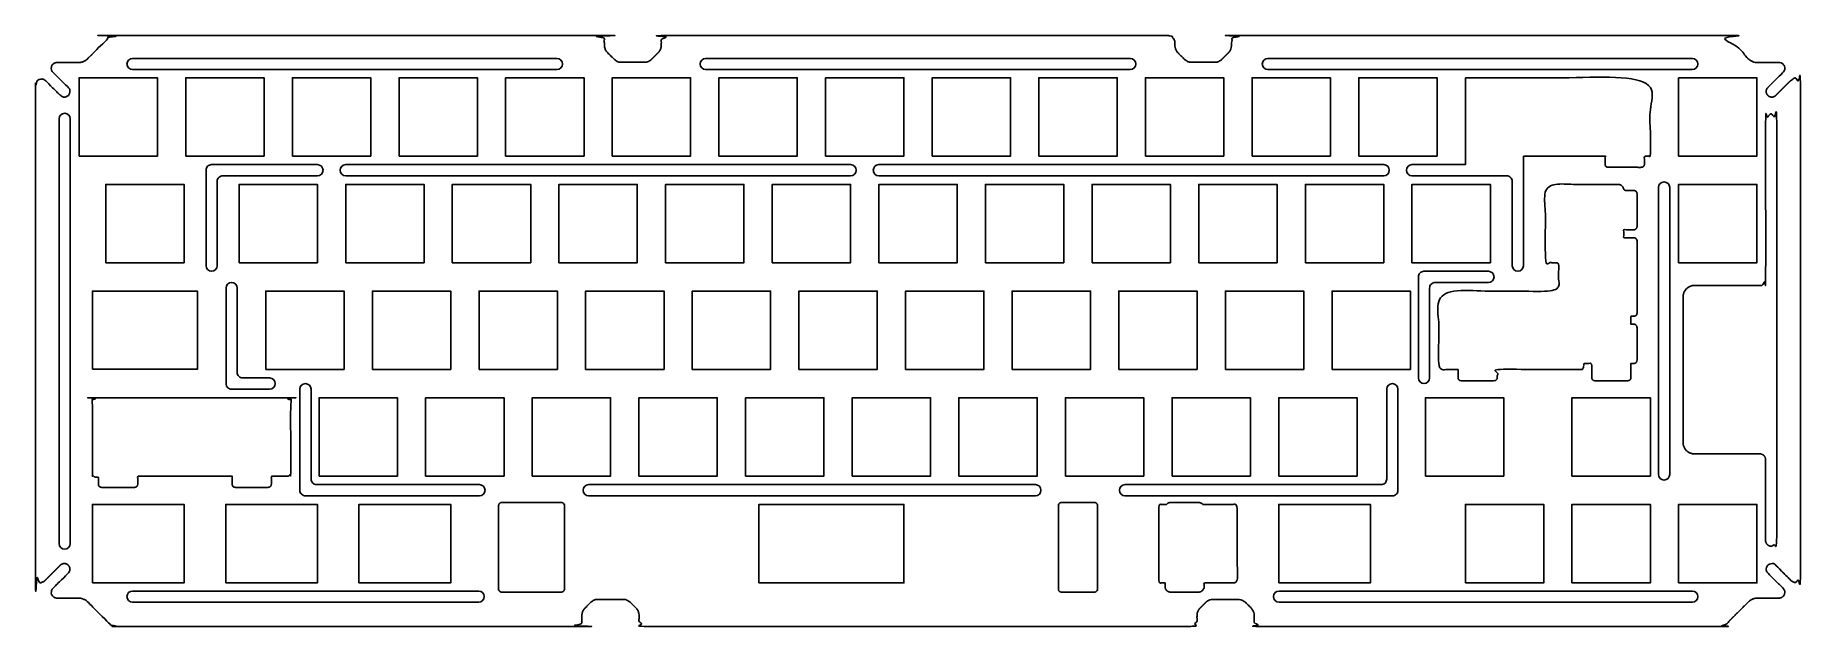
# Model space of a CAD drawing. Header units: millimetres. Extents: x 39 to 354, y -277 to -172.
import ezdxf

# ---------------------------------------------------------------- set-up
doc = ezdxf.new("R2010")
doc.units = ezdxf.units.MM
doc.header["$MEASUREMENT"] = 0
doc.layers.add('定位板', color=121, linetype='Continuous', true_color=0x7efae9)

msp = doc.modelspace()

# ---------------------------------------------------------------- linework, layer by layer
at = {"elevation": -243.22}
msp.add_lwpolyline([(294.09, -179.11), (294.08, -194.62), (284.55, -194.62, 1), (284.55, -196.62), (301.46, -196.62, -0.414214), (302.46, -197.62), (302.46, -212.67, 1), (304.46, -212.67), (304.46, -193.1)], format="xyb", dxfattribs=at)
for points in [[(72.1, -196.62), (89, -196.62, 1), (89, -194.62), (70.1, -194.62, 0.414214), (69.1, -195.62), (69.1, -212.67, 1), (71.1, -212.67), (71.1, -197.62, -0.414214)], [(94.05, -194.62, 1), (94.05, -196.62), (184.25, -196.62, 1), (184.25, -194.62)], [(189.3, -194.62, 1), (189.3, -196.62), (279.5, -196.62, 1), (279.5, -194.62)], [(328.59, -249.94, 1), (330.59, -249.94), (330.59, -198.71, 1), (328.59, -198.71)], [(285.69, -214.67), (285.69, -232.72, 1), (287.69, -232.72), (287.69, -216.67, -0.414214), (288.69, -215.67), (298.21, -215.67, 1), (298.21, -213.67), (286.69, -213.67, 0.414214)], [(73.67, -234.72), (73.85, -234.72), (80.45, -234.72, 1), (80.45, -232.72), (75.67, -232.72, -0.414214), (74.67, -231.72), (74.67, -216.67, 1), (72.67, -216.67), (72.67, -233.72, 0.414214)], [(85.87, -252.77, 0.414214), (86.87, -253.77), (117.95, -253.77, 1), (117.95, -251.77), (88.87, -251.77, -0.414214), (87.87, -250.77), (87.87, -234.72, 1), (85.87, -234.72)], [(282.04, -252.77), (282.04, -234.72, 1), (280.04, -234.72), (280.04, -250.77, -0.414214), (279.04, -251.77), (233.29, -251.77, 1), (233.29, -253.77), (281.04, -253.77, 0.414214)], [(217.27, -251.77), (137.47, -251.77, 1), (137.47, -253.77), (217.27, -253.77, 1)]]:
    msp.add_lwpolyline(points, format="xyb", close=True, dxfattribs=at)
at = {"layer": '定位板', "elevation": -243.22}
for points in [[(131.81, -177.66, 1), (131.81, -175.66), (55.98, -175.66, 1), (55.98, -177.66)], [(234.22, -177.66, 1), (234.22, -175.66), (158.39, -175.66, 1), (158.39, -177.66)], [(334.63, -177.66, 1), (334.63, -175.66), (258.8, -175.66, 1), (258.8, -177.66)], [(44.85, -186.45, 1), (42.85, -186.45), (42.85, -262.28, 1), (44.85, -262.28)]]:
    msp.add_lwpolyline(points, format="xyb", close=True, dxfattribs=at)
at = {"layer": '定位板'}
for points in [[(46.43, -193.11), (60.43, -193.11), (60.43, -179.11), (46.43, -179.11)], [(65.48, -193.11), (79.48, -193.11), (79.48, -179.11), (65.48, -179.11)], [(84.53, -193.11), (98.53, -193.11), (98.53, -179.11), (84.53, -179.11)], [(103.58, -193.11), (117.58, -193.11), (117.58, -179.11), (103.58, -179.11)], [(122.63, -193.11), (136.63, -193.11), (136.63, -179.11), (122.63, -179.11)], [(141.68, -193.11), (155.68, -193.11), (155.68, -179.11), (141.68, -179.11)], [(160.73, -193.11), (174.73, -193.11), (174.73, -179.11), (160.73, -179.11)], [(179.78, -193.11), (193.78, -193.11), (193.78, -179.11), (179.78, -179.11)], [(198.83, -193.11), (212.83, -193.11), (212.83, -179.11), (198.83, -179.11)], [(217.88, -193.11), (231.88, -193.11), (231.88, -179.11), (217.88, -179.11)], [(236.93, -193.11), (250.93, -193.11), (250.93, -179.11), (236.93, -179.11)], [(255.98, -193.11), (269.98, -193.11), (269.98, -179.11), (255.98, -179.11)], [(275.03, -193.11), (289.03, -193.11), (289.03, -179.11), (275.03, -179.11)], [(332.18, -179.11), (346.18, -179.11), (346.18, -193.11), (332.18, -193.11)], [(51.19, -212.15), (65.19, -212.15), (65.19, -198.15), (51.19, -198.15)], [(75, -212.15), (89, -212.15), (89, -198.15), (75, -198.15)], [(94.05, -212.15), (108.05, -212.15), (108.05, -198.15), (94.05, -198.15)], [(113.1, -212.15), (127.1, -212.15), (127.1, -198.15), (113.1, -198.15)], [(132.15, -212.15), (146.15, -212.15), (146.15, -198.15), (132.15, -198.15)], [(151.2, -212.15), (165.2, -212.15), (165.2, -198.15), (151.2, -198.15)], [(170.25, -212.15), (184.25, -212.15), (184.25, -198.15), (170.25, -198.15)], [(189.3, -212.15), (203.3, -212.15), (203.3, -198.15), (189.3, -198.15)], [(208.35, -212.15), (222.35, -212.15), (222.35, -198.15), (208.35, -198.15)], [(227.4, -212.15), (241.4, -212.15), (241.4, -198.15), (227.4, -198.15)], [(246.45, -212.15), (260.45, -212.15), (260.45, -198.15), (246.45, -198.15)], [(265.5, -212.15), (279.5, -212.15), (279.5, -198.15), (265.5, -198.15)], [(284.55, -212.15), (298.55, -212.15), (298.55, -198.15), (284.55, -198.15)], [(332.18, -212.16), (346.18, -212.16), (346.18, -198.16), (332.18, -198.16)], [(48.8, -231.17), (67.57, -231.17), (67.57, -217.22), (48.8, -217.22)], [(79.77, -231.2), (93.77, -231.2), (93.77, -217.2), (79.77, -217.2)], [(98.82, -231.2), (112.81, -231.2), (112.81, -217.2), (98.82, -217.2)], [(117.87, -231.2), (131.87, -231.2), (131.87, -217.2), (117.87, -217.2)], [(136.92, -231.2), (150.92, -231.2), (150.92, -217.2), (136.92, -217.2)], [(155.97, -231.2), (169.97, -231.2), (169.97, -217.2), (155.97, -217.2)], [(175.02, -231.2), (189.02, -231.2), (189.02, -217.2), (175.02, -217.2)], [(194.07, -231.2), (208.07, -231.2), (208.07, -217.2), (194.07, -217.2)], [(213.12, -231.2), (227.12, -231.2), (227.12, -217.2), (213.12, -217.2)], [(232.17, -231.2), (246.17, -231.2), (246.17, -217.2), (232.17, -217.2)], [(251.22, -231.2), (265.22, -231.2), (265.22, -217.2), (251.22, -217.2)], [(270.27, -231.2), (284.27, -231.2), (284.27, -217.2), (270.27, -217.2)], [(89.29, -250.25), (103.29, -250.25), (103.29, -236.25), (89.29, -236.25)], [(108.34, -250.25), (122.34, -250.25), (122.34, -236.25), (108.34, -236.25)], [(127.39, -250.25), (141.39, -250.25), (141.39, -236.25), (127.39, -236.25)], [(146.44, -250.25), (160.44, -250.25), (160.44, -236.25), (146.44, -236.25)], [(165.49, -250.25), (179.49, -250.25), (179.49, -236.25), (165.49, -236.25)], [(184.54, -250.25), (198.54, -250.25), (198.54, -236.25), (184.54, -236.25)], [(203.59, -250.25), (217.59, -250.25), (217.59, -236.25), (203.59, -236.25)], [(222.64, -250.25), (236.64, -250.25), (236.64, -236.25), (222.64, -236.25)], [(241.69, -250.25), (255.69, -250.25), (255.69, -236.25), (241.69, -236.25)], [(260.74, -250.25), (274.74, -250.25), (274.74, -236.25), (260.74, -236.25)], [(286.94, -250.25), (300.94, -250.25), (300.94, -236.25), (286.94, -236.25)], [(313.13, -250.25), (327.13, -250.25), (327.13, -236.25), (313.13, -236.25)], [(48.81, -269.31), (65.19, -269.31), (65.19, -255.31), (48.81, -255.31)], [(72.62, -269.31), (89, -269.31), (89, -255.31), (72.62, -255.31)], [(96.43, -269.31), (112.81, -269.31), (112.81, -255.31), (96.43, -255.31)], [(167.87, -269.31), (193.78, -269.31), (193.78, -255.31), (167.87, -255.31)], [(260.74, -269.31), (277.12, -269.31), (277.12, -255.31), (260.74, -255.31)], [(294.08, -269.31), (308.08, -269.31), (308.08, -255.31), (294.08, -255.31)], [(313.13, -269.31), (327.13, -269.31), (327.13, -255.31), (313.13, -255.31)], [(332.18, -269.31), (346.18, -269.31), (346.18, -255.31), (332.18, -255.31)]]:
    msp.add_lwpolyline(points, close=True, dxfattribs=at)
at = {"layer": '定位板', "elevation": -243.22}
for points in [[(117.81, -272.76, 1), (117.81, -270.76), (55.98, -270.76, 1), (55.98, -272.76), (117.81, -272.76)], [(260.8, -272.76), (334.63, -272.76, 1), (334.63, -270.76), (260.8, -270.76)]]:
    msp.add_lwpolyline(points, format="xyb", dxfattribs=at)
at = {"layer": '定位板'}
msp.add_arc((260.8, -271.76, -243.22), 1, 90, 270, dxfattribs=at)
for points, weights, degree, knots in [([(349.53, -182.27, -243.22), (349.27, -182.53, -243.22), (348.92, -182.63, -243.22), (348.57, -182.53, -243.22), (348.21, -182.44, -243.22), (347.95, -182.18, -243.22), (347.86, -181.83, -243.22), (347.76, -181.47, -243.22), (347.86, -181.12, -243.22), (348.12, -180.86, -243.22), (349.03, -179.94, -243.22), (349.95, -179.03, -243.22), (350.86, -178.12, -243.22), (351.16, -177.82, -243.22), (351.24, -177.41, -243.22), (351.08, -177.03, -243.22), (350.92, -176.64, -243.22), (350.57, -176.41, -243.22), (350.15, -176.41, -243.22), (348.87, -176.41, -243.22), (347.59, -176.41, -243.22), (346.31, -176.41, -243.22), (345.67, -176.41, -243.22), (345.09, -176.17, -243.22), (344.64, -175.72, -243.22), (343.46, -174.53, -243.22), (342.27, -173.34, -243.22), (341.08, -172.15, -243.22), (340.69, -171.76, -243.22), (340.18, -171.55, -243.22), (339.63, -171.55, -243.22), (310.95, -171.55, -243.22), (282.27, -171.55, -243.22), (253.6, -171.55, -243.22), (253.51, -171.55, -243.22), (253.33, -171.57, -243.22), (253.07, -171.66, -243.22), (252.83, -171.79, -243.22), (252.67, -171.94, -243.22), (252.55, -172.09, -243.22), (252.46, -172.24, -243.22), (252.35, -172.48, -243.22), (252.32, -172.7, -243.22), (252.32, -172.83, -243.22), (252.32, -173, -243.22), (252.32, -173.17, -243.22), (252.32, -173.34, -243.22), (252.32, -173.52, -243.22), (252.26, -173.87, -243.22), (252.07, -174.28, -243.22), (251.89, -174.51, -243.22), (251.8, -174.61, -243.22), (251.74, -174.67, -243.22), (251.57, -174.84, -243.22), (251.42, -174.99, -243.22), (251.3, -175.11, -243.22), (251.06, -175.34, -243.22), (250.82, -175.58, -243.22), (250.59, -175.82, -243.22), (250.24, -176.17, -243.22), (249.79, -176.35, -243.22), (249.3, -176.35, -243.22), (247.93, -176.35, -243.22), (246.56, -176.35, -243.22), (245.19, -176.35, -243.22), (244.71, -176.35, -243.22), (244.25, -176.17, -243.22), (243.91, -175.82, -243.22), (243.59, -175.51, -243.22), (243.28, -175.19, -243.22), (242.97, -174.88, -243.22), (242.91, -174.83, -243.22), (242.83, -174.75, -243.22), (242.73, -174.64, -243.22), (242.57, -174.48, -243.22), (242.38, -174.2, -243.22), (242.21, -173.78, -243.22), (242.18, -173.49, -243.22), (242.18, -173.34, -243.22), (242.18, -173.17, -243.22), (242.18, -173, -243.22), (242.18, -172.83, -243.22), (242.18, -172.74, -243.22), (242.16, -172.56, -243.22), (242.07, -172.3, -243.22), (241.94, -172.07, -243.22), (241.78, -171.9, -243.22), (241.64, -171.79, -243.22), (241.49, -171.69, -243.22), (241.25, -171.59, -243.22), (241.03, -171.55, -243.22), (240.9, -171.55, -243.22), (211.17, -171.55, -243.22), (181.44, -171.55, -243.22), (151.71, -171.55, -243.22), (151.62, -171.55, -243.22), (151.44, -171.57, -243.22), (151.18, -171.66, -243.22), (150.95, -171.79, -243.22), (150.78, -171.94, -243.22), (150.67, -172.09, -243.22), (150.57, -172.24, -243.22), (150.46, -172.48, -243.22), (150.43, -172.7, -243.22), (150.43, -172.83, -243.22), (150.43, -173, -243.22), (150.43, -173.17, -243.22), (150.43, -173.34, -243.22), (150.43, -173.58, -243.22), (150.38, -173.81, -243.22), (150.29, -174.03, -243.22), (150.2, -174.25, -243.22), (150.07, -174.45, -243.22), (149.9, -174.62, -243.22), (149.5, -175.02, -243.22), (149.1, -175.42, -243.22), (148.7, -175.82, -243.22), (148.35, -176.17, -243.22), (147.9, -176.35, -243.22), (147.41, -176.35, -243.22), (146.04, -176.35, -243.22), (144.68, -176.35, -243.22), (143.31, -176.35, -243.22), (142.82, -176.35, -243.22), (142.37, -176.17, -243.22), (142.02, -175.82, -243.22), (141.62, -175.42, -243.22), (141.22, -175.02, -243.22), (140.82, -174.62, -243.22), (140.65, -174.45, -243.22), (140.52, -174.25, -243.22), (140.43, -174.03, -243.22), (140.34, -173.81, -243.22), (140.29, -173.58, -243.22), (140.29, -173.34, -243.22), (140.29, -173.17, -243.22), (140.29, -173, -243.22), (140.29, -172.83, -243.22), (140.29, -172.74, -243.22), (140.27, -172.56, -243.22), (140.19, -172.3, -243.22), (140.05, -172.07, -243.22), (139.9, -171.9, -243.22), (139.76, -171.79, -243.22), (139.6, -171.69, -243.22), (139.36, -171.59, -243.22), (139.14, -171.55, -243.22), (139.01, -171.55, -243.22), (110.33, -171.55, -243.22), (81.65, -171.55, -243.22), (52.97, -171.55, -243.22), (52.87, -171.55, -243.22), (52.69, -171.57, -243.22), (52.44, -171.62, -243.22), (52.21, -171.69, -243.22), (51.98, -171.8, -243.22), (51.74, -171.95, -243.22), (51.59, -172.07, -243.22), (51.5, -172.16, -243.22), (50.7, -172.96, -243.22), (49.9, -173.76, -243.22), (49.1, -174.56, -243.22), (48.91, -174.75, -243.22), (48.62, -175.05, -243.22), (48.23, -175.43, -243.22), (48.01, -175.65, -243.22), (47.86, -175.81, -243.22), (47.77, -175.88, -243.22), (47.67, -175.95, -243.22), (47.56, -176.04, -243.22), (47.41, -176.12, -243.22), (47.18, -176.24, -243.22), (46.9, -176.33, -243.22), (46.58, -176.39, -243.22), (46.4, -176.4, -243.22), (46.3, -176.4, -243.22), (45.02, -176.4, -243.22), (43.73, -176.4, -243.22), (42.45, -176.4, -243.22), (42.03, -176.4, -243.22), (41.68, -176.63, -243.22), (41.52, -177.02, -243.22), (41.36, -177.41, -243.22), (41.44, -177.81, -243.22), (41.74, -178.11, -243.22), (42.66, -179.03, -243.22), (43.57, -179.94, -243.22), (44.49, -180.86, -243.22), (44.75, -181.12, -243.22), (44.84, -181.47, -243.22), (44.75, -181.83, -243.22), (44.65, -182.18, -243.22), (44.39, -182.44, -243.22), (44.04, -182.53, -243.22), (43.69, -182.63, -243.22), (43.33, -182.53, -243.22), (43.07, -182.27, -243.22), (42.2, -181.39, -243.22), (41.32, -180.52, -243.22), (40.44, -179.64, -243.22), (40.22, -179.42, -243.22), (39.92, -179.31, -243.22), (39.61, -179.35, -243.22), (39.3, -179.39, -243.22), (39.04, -179.56, -243.22), (38.88, -179.83, -243.22), (38.71, -180.1, -243.22), (38.62, -180.41, -243.22), (38.62, -180.73, -243.22), (38.62, -209.88, -243.22), (38.62, -239.04, -243.22), (38.62, -268.19, -243.22), (38.62, -268.61, -243.22), (38.85, -268.95, -243.22), (39.24, -269.11, -243.22), (39.63, -269.27, -243.22), (40.04, -269.19, -243.22), (40.33, -268.9, -243.22), (41.24, -267.98, -243.22), (42.16, -267.07, -243.22), (43.07, -266.15, -243.22), (43.33, -265.89, -243.22), (43.69, -265.8, -243.22), (44.04, -265.89, -243.22), (44.39, -265.99, -243.22), (44.65, -266.25, -243.22), (44.75, -266.6, -243.22), (44.84, -266.95, -243.22), (44.75, -267.31, -243.22), (44.49, -267.57, -243.22), (43.57, -268.48, -243.22), (42.66, -269.39, -243.22), (41.74, -270.31, -243.22), (41.45, -270.6, -243.22), (41.37, -271.01, -243.22), (41.53, -271.4, -243.22), (41.69, -271.78, -243.22), (42.03, -272.02, -243.22), (42.45, -272.02, -243.22), (43.73, -272.02, -243.22), (45.02, -272.02, -243.22), (46.3, -272.02, -243.22), (46.93, -272.02, -243.22), (47.52, -272.26, -243.22), (47.96, -272.71, -243.22), (49.23, -273.98, -243.22), (50.5, -275.25, -243.22), (51.77, -276.52, -243.22), (52.16, -276.91, -243.22), (52.67, -277.12, -243.22), (53.22, -277.12, -243.22), (80.49, -277.12, -243.22), (107.75, -277.12, -243.22), (135.01, -277.12, -243.22), (135.74, -277.12, -243.22), (136.26, -276.6, -243.22), (136.26, -275.87, -243.22), (136.26, -275.62, -243.22), (136.26, -275.37, -243.22), (136.26, -275.11, -243.22), (136.26, -274.62, -243.22), (136.45, -274.16, -243.22), (136.8, -273.81, -243.22), (137.13, -273.47, -243.22), (137.47, -273.14, -243.22), (137.8, -272.81, -243.22), (138.15, -272.46, -243.22), (138.61, -272.27, -243.22), (139.11, -272.27, -243.22), (140.61, -272.27, -243.22), (142.11, -272.27, -243.22), (143.61, -272.27, -243.22), (144.11, -272.27, -243.22), (144.57, -272.46, -243.22), (144.92, -272.81, -243.22), (145.25, -273.14, -243.22), (145.59, -273.47, -243.22), (145.92, -273.81, -243.22), (146.27, -274.16, -243.22), (146.46, -274.62, -243.22), (146.46, -275.11, -243.22), (146.46, -275.37, -243.22), (146.46, -275.62, -243.22), (146.46, -275.87, -243.22), (146.46, -276.6, -243.22), (146.98, -277.12, -243.22), (147.71, -277.12, -243.22), (180.11, -277.12, -243.22), (212.5, -277.12, -243.22), (244.9, -277.12, -243.22), (245.63, -277.12, -243.22), (246.15, -276.6, -243.22), (246.15, -275.87, -243.22), (246.15, -275.62, -243.22), (246.15, -275.37, -243.22), (246.15, -275.11, -243.22), (246.15, -274.62, -243.22), (246.34, -274.16, -243.22), (246.69, -273.81, -243.22), (247.02, -273.47, -243.22), (247.35, -273.14, -243.22), (247.68, -272.81, -243.22), (248.04, -272.46, -243.22), (248.49, -272.27, -243.22), (248.99, -272.27, -243.22), (250.5, -272.27, -243.22), (252, -272.27, -243.22), (253.5, -272.27, -243.22), (254, -272.27, -243.22), (254.46, -272.46, -243.22), (254.81, -272.81, -243.22), (255.14, -273.14, -243.22), (255.47, -273.47, -243.22), (255.8, -273.81, -243.22), (256.16, -274.16, -243.22), (256.35, -274.62, -243.22), (256.35, -275.11, -243.22), (256.35, -275.37, -243.22), (256.35, -275.62, -243.22), (256.35, -275.87, -243.22), (256.35, -276.6, -243.22), (256.86, -277.12, -243.22), (257.6, -277.12, -243.22), (284.86, -277.12, -243.22), (312.12, -277.12, -243.22), (339.38, -277.12, -243.22), (339.93, -277.12, -243.22), (340.44, -276.91, -243.22), (340.83, -276.52, -243.22), (342.1, -275.25, -243.22), (343.37, -273.98, -243.22), (344.65, -272.71, -243.22), (345.09, -272.26, -243.22), (345.68, -272.02, -243.22), (346.31, -272.02, -243.22), (347.59, -272.02, -243.22), (348.87, -272.02, -243.22), (350.15, -272.02, -243.22), (350.57, -272.02, -243.22), (350.92, -271.78, -243.22), (351.08, -271.4, -243.22), (351.24, -271.01, -243.22), (351.16, -270.6, -243.22), (350.86, -270.31, -243.22), (349.95, -269.39, -243.22), (349.03, -268.48, -243.22), (348.12, -267.57, -243.22), (347.86, -267.31, -243.22), (347.76, -266.95, -243.22), (347.86, -266.6, -243.22), (347.95, -266.25, -243.22), (348.21, -265.99, -243.22), (348.57, -265.89, -243.22), (348.92, -265.8, -243.22), (349.27, -265.89, -243.22), (349.53, -266.15, -243.22), (350.45, -267.07, -243.22), (351.36, -267.98, -243.22), (352.28, -268.9, -243.22), (352.57, -269.19, -243.22), (352.98, -269.27, -243.22), (353.37, -269.11, -243.22), (353.75, -268.95, -243.22), (353.98, -268.61, -243.22), (353.98, -268.19, -243.22), (353.98, -238.87, -243.22), (353.98, -209.55, -243.22), (353.98, -180.24, -243.22), (353.98, -179.82, -243.22), (353.75, -179.47, -243.22), (353.37, -179.31, -243.22), (352.98, -179.15, -243.22), (352.57, -179.23, -243.22), (352.28, -179.53, -243.22), (351.36, -180.44, -243.22), (350.45, -181.36, -243.22), (349.53, -182.27, -243.22)], [1, 0.910683602523, 0.910683602523, 1, 0.910683602523, 0.910683602523, 1, 0.910683602523, 0.910683602523, 1, 1, 1, 1, 0.887646357178, 0.887646357178, 1, 0.887646357178, 0.887646357178, 1, 1, 1, 1, 0.949253127605, 0.949253127605, 1, 1, 1, 1, 0.949241105953, 0.949241105953, 1, 1, 1, 1, 1, 1, 1, 1, 1, 1, 1, 1, 1, 1, 1, 1, 1, 1, 1, 1, 1, 1, 1, 1, 1, 1, 1, 1, 1, 0.949338376725, 0.949338376725, 1, 1, 1, 1, 0.949338367875, 0.949338367875, 1, 1, 1, 1, 1, 1, 1, 1, 1, 1, 1, 1, 1, 1, 1, 1, 1, 1, 1, 1, 1, 1, 1, 1, 1, 1, 1, 1, 1, 1, 1, 1, 1, 1, 1, 1, 1, 1, 1, 1, 1, 1, 1, 1, 1, 1, 1, 1, 1, 1, 0.949338376725, 0.949338376725, 1, 1, 1, 1, 0.949338367875, 0.949338367875, 1, 1, 1, 1, 1, 1, 1, 1, 1, 1, 1, 1, 1, 1, 1, 1, 1, 1, 1, 1, 1, 1, 1, 1, 1, 1, 1, 1, 1, 1, 1, 1, 1, 1, 1, 1, 1, 1, 1, 1, 1, 1, 1, 1, 1, 1, 1, 1, 1, 1, 1, 1, 1, 1, 0.887646227467, 0.887646227467, 1, 0.887646227467, 0.887646227467, 1, 1, 1, 1, 0.910683602523, 0.910683602523, 1, 0.910683602523, 0.910683602523, 1, 0.910683602523, 0.910683602523, 1, 1, 1, 1, 0.932706943664, 0.932706943664, 1, 0.932706943664, 0.932706943664, 1, 0.964991098688, 0.964991098688, 1, 1, 1, 1, 0.887646408202, 0.887646408202, 1, 0.887646408202, 0.887646408202, 1, 1, 1, 1, 0.910683602523, 0.910683602523, 1, 0.910683602523, 0.910683602523, 1, 0.910683602523, 0.910683602523, 1, 1, 1, 1, 0.887646397071, 0.887646397071, 1, 0.887646397071, 0.887646397071, 1, 1, 1, 1, 0.949241825759, 0.949241825759, 1, 1, 1, 1, 0.949253021676, 0.949253021676, 1, 1, 1, 1, 0.804742182924, 0.804742182924, 1, 1, 1, 1, 0.949253523708, 0.949253523708, 1, 1, 1, 1, 0.949253021674, 0.949253021674, 1, 1, 1, 1, 0.949253021675, 0.949253021675, 1, 1, 1, 1, 0.949253021674, 0.949253021674, 1, 1, 1, 1, 0.804742222503, 0.804742222503, 1, 1, 1, 1, 0.804804797211, 0.804804797211, 1, 1, 1, 1, 0.949253021679, 0.949253021679, 1, 1, 1, 1, 0.949253021674, 0.949253021674, 1, 1, 1, 1, 0.949253021674, 0.949253021674, 1, 1, 1, 1, 0.949253021681, 0.949253021681, 1, 1, 1, 1, 0.804743886416, 0.804743886416, 1, 1, 1, 1, 0.949253021677, 0.949253021677, 1, 1, 1, 1, 0.94925300634, 0.94925300634, 1, 1, 1, 1, 0.887646397071, 0.887646397071, 1, 0.887646397071, 0.887646397071, 1, 1, 1, 1, 0.910683602523, 0.910683602523, 1, 0.910683602523, 0.910683602523, 1, 0.910683602523, 0.910683602523, 1, 1, 1, 1, 0.887646408201, 0.887646408201, 1, 0.887646408201, 0.887646408201, 1, 1, 1, 1, 0.887646462241, 0.887646462241, 1, 0.887646462241, 0.887646462241, 1, 1, 1, 1], 3, [0, 0, 0, 0, 1.047198, 1.047198, 1.047198, 2.094395, 2.094395, 2.094395, 3.141593, 3.141593, 3.141593, 4.141593, 4.141593, 4.141593, 5.31969, 5.31969, 5.31969, 6.497788, 6.497788, 6.497788, 7.497788, 7.497788, 7.497788, 9.343473, 9.343473, 9.343473, 10.343473, 10.343473, 10.343473, 11.128965, 11.128965, 11.128965, 12.128965, 12.128965, 12.128965, 12.399102, 12.668264, 12.93894, 13.208429, 13.343801, 13.477917, 13.748594, 14.139121, 14.139121, 14.139121, 15.139121, 15.139121, 15.139121, 15.675494, 16.209827, 16.478158, 16.545533, 16.610761, 16.738952, 17.251608, 17.251608, 17.251608, 18.251608, 18.251608, 18.251608, 19.467236, 19.467236, 19.467236, 20.467236, 20.467236, 20.467236, 21.682865, 21.682865, 21.682865, 22.682865, 22.682865, 22.682865, 22.909138, 23.022317, 23.134826, 23.581418, 24.026577, 24.473862, 24.473862, 24.473862, 25.473862, 25.473862, 25.473862, 25.744408, 26.013827, 26.284848, 26.554405, 26.689779, 26.823897, 27.094575, 27.484012, 27.484012, 27.484012, 28.484012, 28.484012, 28.484012, 28.75415, 29.023312, 29.293988, 29.563477, 29.698848, 29.832965, 30.103642, 30.494169, 30.494169, 30.494169, 31.494169, 31.494169, 31.494169, 32.117928, 32.117928, 32.117928, 32.741686, 32.741686, 32.741686, 33.741686, 33.741686, 33.741686, 34.957315, 34.957315, 34.957315, 35.957315, 35.957315, 35.957315, 37.172943, 37.172943, 37.172943, 38.172943, 38.172943, 38.172943, 38.796701, 38.796701, 38.796701, 39.420458, 39.420458, 39.420458, 40.420458, 40.420458, 40.420458, 40.691007, 40.960427, 41.231447, 41.501005, 41.636378, 41.770496, 42.041175, 42.430607, 42.430607, 42.430607, 43.430607, 43.430607, 43.430607, 43.755097, 43.950331, 44.212673, 44.474854, 44.687295, 45.063959, 45.063959, 45.063959, 46.063959, 46.063959, 46.063959, 46.885563, 47.296365, 47.707168, 47.824885, 47.942602, 48.060319, 48.178036, 48.373705, 48.569373, 48.96071, 49.244985, 49.529261, 49.529261, 49.529261, 50.529261, 50.529261, 50.529261, 51.707359, 51.707359, 51.707359, 52.885457, 52.885457, 52.885457, 53.885457, 53.885457, 53.885457, 54.932655, 54.932655, 54.932655, 55.979853, 55.979853, 55.979853, 57.02705, 57.02705, 57.02705, 58.02705, 58.02705, 58.02705, 58.933405, 58.933405, 58.933405, 59.83976, 59.83976, 59.83976, 60.787953, 60.787953, 60.787953, 61.787953, 61.787953, 61.787953, 62.96605, 62.96605, 62.96605, 64.144147, 64.144147, 64.144147, 65.144147, 65.144147, 65.144147, 66.191345, 66.191345, 66.191345, 67.238542, 67.238542, 67.238542, 68.28574, 68.28574, 68.28574, 69.28574, 69.28574, 69.28574, 70.463837, 70.463837, 70.463837, 71.641934, 71.641934, 71.641934, 72.641934, 72.641934, 72.641934, 74.487826, 74.487826, 74.487826, 75.487826, 75.487826, 75.487826, 77.097892, 77.097892, 77.097892, 78.097892, 78.097892, 78.097892, 80.061365, 80.061365, 80.061365, 81.061365, 81.061365, 81.061365, 82.514341, 82.514341, 82.514341, 83.514341, 83.514341, 83.514341, 84.967328, 84.967328, 84.967328, 85.967328, 85.967328, 85.967328, 87.420315, 87.420315, 87.420315, 88.420315, 88.420315, 88.420315, 89.873301, 89.873301, 89.873301, 90.873301, 90.873301, 90.873301, 92.836774, 92.836774, 92.836774, 93.836774, 93.836774, 93.836774, 95.799914, 95.799914, 95.799914, 96.799914, 96.799914, 96.799914, 98.2529, 98.2529, 98.2529, 99.2529, 99.2529, 99.2529, 100.705887, 100.705887, 100.705887, 101.705887, 101.705887, 101.705887, 103.158874, 103.158874, 103.158874, 104.158874, 104.158874, 104.158874, 105.61186, 105.61186, 105.61186, 106.61186, 106.61186, 106.61186, 108.575324, 108.575324, 108.575324, 109.575324, 109.575324, 109.575324, 111.18539, 111.18539, 111.18539, 112.18539, 112.18539, 112.18539, 114.031076, 114.031076, 114.031076, 115.031076, 115.031076, 115.031076, 116.209173, 116.209173, 116.209173, 117.387271, 117.387271, 117.387271, 118.387271, 118.387271, 118.387271, 119.434468, 119.434468, 119.434468, 120.481666, 120.481666, 120.481666, 121.528863, 121.528863, 121.528863, 122.528863, 122.528863, 122.528863, 123.706961, 123.706961, 123.706961, 124.885058, 124.885058, 124.885058, 125.885058, 125.885058, 125.885058, 127.063155, 127.063155, 127.063155, 128.241252, 128.241252, 128.241252, 129.241252, 129.241252, 129.241252, 129.241252]), ([(294.08, -179.11, -243.22), (310.6, -179.11, -243.22), (327.13, -179.11, -243.22), (327.13, -186.11, -243.22), (327.13, -193.12, -243.22), (326.6, -193.12, -243.22), (326.07, -193.12, -243.22), (326.07, -193.84, -243.22), (326.07, -194.56, -243.22), (326.07, -195.11, -243.22), (325.52, -195.11, -243.22), (322.55, -195.11, -243.22), (319.59, -195.11, -243.22), (319.36, -195.11, -243.22), (319.2, -194.95, -243.22), (319.04, -194.79, -243.22), (319.04, -194.56, -243.22), (319.04, -193.84, -243.22), (319.04, -193.11, -243.22), (311.75, -193.11, -243.22), (304.46, -193.11, -243.22)], [1, 1, 1, 1, 1, 1, 1, 1, 1, 0.707106781289, 1, 1, 1, 0.923879532484, 1, 0.923879532484, 1, 1, 1, 1, 1], 2, [0, 0, 0, 1, 1, 2, 2, 3, 3, 4, 4, 5.570796, 5.570796, 6.570796, 6.570796, 7.356194, 7.356194, 8.141593, 8.141593, 9.141593, 9.141593, 10.005603, 10.005603, 10.005603]), ([(347.73, -247.32, -243.22), (347.73, -246.27, -243.22), (346.68, -246.27, -243.22), (340.83, -246.27, -243.22), (334.99, -246.27, -243.22), (332.99, -246.27, -243.22), (332.99, -244.27, -243.22), (332.99, -231.24, -243.22), (332.99, -218.21, -243.22), (332.99, -216.21, -243.22), (334.99, -216.21, -243.22), (340.83, -216.21, -243.22), (346.68, -216.21, -243.22), (347.73, -216.21, -243.22), (347.73, -215.16, -243.22), (347.73, -200.91, -243.22), (347.73, -186.66, -243.22), (347.73, -185.66, -243.22), (348.73, -185.66, -243.22), (349.73, -185.66, -243.22), (349.73, -186.66, -243.22), (349.73, -224.21, -243.22), (349.73, -261.76, -243.22), (349.73, -262.76, -243.22), (348.73, -262.76, -243.22), (347.73, -262.76, -243.22), (347.73, -261.76, -243.22), (347.73, -254.54, -243.22), (347.73, -247.32, -243.22)], [1, 0.707106781083, 1, 1, 1, 0.707106781083, 1, 1, 1, 0.70710678129, 1, 1, 1, 0.707106781291, 1, 1, 1, 0.707106781187, 1, 0.707106781187, 1, 1, 1, 0.707106781187, 1, 0.707106781187, 1, 1, 1], 2, [0, 0, 0, 1.649335, 1.649335, 2.649335, 2.649335, 5.790926, 5.790926, 6.790926, 6.790926, 9.932517, 9.932517, 10.932517, 10.932517, 12.581852, 12.581852, 13.581852, 13.581852, 15.152648, 15.152648, 16.723445, 16.723445, 17.723445, 17.723445, 19.294241, 19.294241, 20.865037, 20.865037, 21.865037, 21.865037, 21.865037]), ([(322.39, -199.01, -243.22), (322.56, -199.25, -243.22), (322.84, -199.25, -243.22), (323.52, -199.25, -243.22), (324.2, -199.25, -243.22), (324.75, -199.25, -243.22), (324.75, -199.8, -243.22), (324.75, -202.75, -243.22), (324.75, -205.7, -243.22), (324.75, -205.93, -243.22), (324.58, -206.09, -243.22), (324.42, -206.25, -243.22), (324.2, -206.25, -243.22), (323.28, -206.25, -243.22), (322.37, -206.25, -243.22), (322.37, -206.97, -243.22), (322.37, -207.69, -243.22), (323.28, -207.69, -243.22), (324.2, -207.69, -243.22), (324.42, -207.69, -243.22), (324.58, -207.85, -243.22), (324.75, -208.01, -243.22), (324.75, -208.24, -243.22), (324.75, -214.69, -243.22), (324.75, -221.14, -243.22), (324.75, -221.69, -243.22), (324.2, -221.69, -243.22), (323.93, -221.69, -243.22), (323.66, -221.69, -243.22), (323.66, -222.41, -243.22), (323.66, -223.12, -243.22), (323.93, -223.12, -243.22), (324.2, -223.12, -243.22), (324.42, -223.12, -243.22), (324.58, -223.29, -243.22), (324.75, -223.45, -243.22), (324.75, -223.67, -243.22), (324.75, -226.62, -243.22), (324.75, -229.57, -243.22), (324.75, -230.12, -243.22), (324.2, -230.12, -243.22), (323.93, -230.12, -243.22), (323.66, -230.12, -243.22), (323.66, -231.39, -243.22), (323.66, -232.66, -243.22), (323.66, -232.89, -243.22), (323.5, -233.05, -243.22), (323.34, -233.21, -243.22), (323.11, -233.21, -243.22), (320.16, -233.21, -243.22), (317.21, -233.21, -243.22), (316.66, -233.21, -243.22), (316.66, -232.66, -243.22), (316.66, -231.39, -243.22), (316.66, -230.12, -243.22), (315.94, -230.12, -243.22), (315.22, -230.12, -243.22), (315.22, -230.39, -243.22), (315.22, -230.66, -243.22), (315.22, -230.89, -243.22), (315.06, -231.05, -243.22), (314.9, -231.21, -243.22), (314.67, -231.21, -243.22), (307.23, -231.21, -243.22), (299.78, -231.21, -243.22), (299.78, -231.94, -243.22), (299.78, -232.66, -243.22), (299.78, -233.21, -243.22), (299.23, -233.21, -243.22), (296.28, -233.21, -243.22), (293.33, -233.21, -243.22), (293.1, -233.21, -243.22), (292.94, -233.05, -243.22), (292.78, -232.89, -243.22), (292.78, -232.66, -243.22), (292.78, -231.94, -243.22), (292.78, -231.21, -243.22), (291.05, -231.21, -243.22), (289.32, -231.21, -243.22), (289.32, -224.21, -243.22), (289.32, -217.21, -243.22), (300.03, -217.21, -243.22), (310.75, -217.21, -243.22), (310.75, -214.69, -243.22), (310.75, -212.16, -243.22), (309.56, -212.16, -243.22), (308.37, -212.16, -243.22), (308.37, -205.16, -243.22), (308.37, -198.16, -243.22), (314.87, -198.16, -243.22), (321.37, -198.16, -243.22), (322.1, -198.16, -243.22), (322.32, -198.86, -243.22), (322.34, -198.94, -243.22), (322.39, -199.01, -243.22)], [1, 0.887327836617, 1, 1, 1, 0.707106781192, 1, 1, 1, 0.92387953251, 1, 0.92387953251, 1, 1, 1, 1, 1, 1, 1, 0.923879532495, 1, 0.923879532495, 1, 1, 1, 0.707106781299, 1, 1, 1, 1, 1, 1, 1, 0.92387953251, 1, 0.92387953251, 1, 1, 1, 0.707106781193, 1, 1, 1, 1, 1, 0.923879532511, 1, 0.923879532511, 1, 1, 1, 0.707106781188, 1, 1, 1, 1, 1, 1, 1, 0.923875166672, 1, 0.923875166672, 1, 1, 1, 1, 1, 0.707106781188, 1, 1, 1, 0.923879532511, 1, 0.923879532511, 1, 1, 1, 1, 1, 1, 1, 1, 1, 1, 1, 1, 1, 1, 1, 1, 1, 0.766694003658, 0.905070821617, 0.9881155291, 1], 2, [0, 0, 0, 0.958557, 0.958557, 1.958557, 1.958557, 3.529353, 3.529353, 4.529353, 4.529353, 5.314752, 5.314752, 6.10015, 6.10015, 7.10015, 7.10015, 8.10015, 8.10015, 9.10015, 9.10015, 9.885548, 9.885548, 10.670946, 10.670946, 11.670946, 11.670946, 13.241742, 13.241742, 14.241742, 14.241742, 15.241742, 15.241742, 16.241742, 16.241742, 17.027141, 17.027141, 17.812539, 17.812539, 18.812539, 18.812539, 20.383335, 20.383335, 21.383335, 21.383335, 22.383335, 22.383335, 23.168733, 23.168733, 23.954131, 23.954131, 24.954131, 24.954131, 26.524928, 26.524928, 27.524928, 27.524928, 28.524928, 28.524928, 29.524928, 29.524928, 30.310349, 30.310349, 31.09577, 31.09577, 32.09577, 32.09577, 33.09577, 33.09577, 34.666566, 34.666566, 35.666566, 35.666566, 36.451964, 36.451964, 37.237362, 37.237362, 38.237362, 38.237362, 39.237362, 39.237362, 40.237362, 40.237362, 41.237362, 41.237362, 42.237362, 42.237362, 43.237362, 43.237362, 44.237362, 44.237362, 45.237362, 45.237362, 46.48859, 46.48859, 46.79724, 46.79724, 46.79724]), ([(56.35, -252.25, -243.22), (53.39, -252.25, -243.22), (50.43, -252.25, -243.22), (49.88, -252.25, -243.22), (49.88, -251.7, -243.22), (49.88, -251.05, -243.22), (49.88, -250.41, -243.22), (49.62, -250.41, -243.22), (49.36, -250.41, -243.22), (48.81, -250.41, -243.22), (48.81, -249.86, -243.22), (48.81, -243.33, -243.22), (48.81, -236.8, -243.22), (48.81, -236.25, -243.22), (49.36, -236.25, -243.22), (66.53, -236.25, -243.22), (83.69, -236.25, -243.22), (84.24, -236.25, -243.22), (84.24, -236.8, -243.22), (84.24, -243.25, -243.22), (84.24, -249.7, -243.22), (84.24, -249.93, -243.22), (84.08, -250.09, -243.22), (83.92, -250.25, -243.22), (83.69, -250.25, -243.22), (82.23, -250.25, -243.22), (80.77, -250.25, -243.22), (80.77, -250.97, -243.22), (80.77, -251.7, -243.22), (80.77, -252.25, -243.22), (80.22, -252.25, -243.22), (77.27, -252.25, -243.22), (74.32, -252.25, -243.22), (73.77, -252.25, -243.22), (73.77, -251.7, -243.22), (73.77, -250.97, -243.22), (73.77, -250.25, -243.22), (73.27, -250.25, -243.22), (72.77, -250.25, -243.22), (65.34, -250.25, -243.22), (57.9, -250.25, -243.22), (57.4, -250.25, -243.22), (56.9, -250.25, -243.22), (56.9, -250.97, -243.22), (56.9, -251.7, -243.22), (56.9, -252.25, -243.22), (56.35, -252.25, -243.22)], [1, 1, 1, 0.707106781188, 1, 1, 1, 1, 1, 0.70710678119, 1, 1, 1, 0.707106781208, 1, 1, 1, 0.707106781578, 1, 1, 1, 0.923879532217, 1, 0.923879532217, 1, 1, 1, 1, 1, 0.707106788734, 1, 1, 1, 0.707116843999, 1, 1, 1, 1, 1, 1, 1, 1, 1, 1, 1, 0.707116234586, 1], 2, [0, 0, 0, 1, 1, 2.570796, 2.570796, 3.570796, 3.570796, 4.570796, 4.570796, 6.141593, 6.141593, 7.141593, 7.141593, 8.712389, 8.712389, 9.712389, 9.712389, 11.283185, 11.283185, 12.283185, 12.283185, 13.068583, 13.068583, 13.853982, 13.853982, 14.853982, 14.853982, 15.853982, 15.853982, 17.424778, 17.424778, 18.424778, 18.424778, 19.995546, 19.995546, 20.995546, 20.995546, 21.995546, 21.995546, 22.995546, 22.995546, 23.995546, 23.995546, 24.995546, 24.995546, 26.566315, 26.566315, 26.566315]), ([(121.92, -254.96, -243.22), (127.25, -254.96, -243.22), (132.58, -254.96, -243.22), (132.81, -254.96, -243.22), (132.97, -255.12, -243.22), (133.13, -255.28, -243.22), (133.13, -255.51, -243.22), (133.13, -262.96, -243.22), (133.13, -270.41, -243.22), (133.13, -270.64, -243.22), (132.97, -270.8, -243.22), (132.81, -270.96, -243.22), (132.58, -270.96, -243.22), (127.25, -270.96, -243.22), (121.92, -270.96, -243.22), (121.37, -270.96, -243.22), (121.37, -270.41, -243.22), (121.37, -262.96, -243.22), (121.37, -255.51, -243.22), (121.37, -254.96, -243.22), (121.92, -254.96, -243.22)], [1, 1, 1, 0.92387953251, 1, 0.92387953251, 1, 1, 1, 0.923878754523, 1, 0.923878754523, 1, 1, 1, 0.707109656244, 1, 1, 1, 0.707106781191, 1], 2, [0, 0, 0, 1, 1, 1.785398, 1.785398, 2.570796, 2.570796, 3.570796, 3.570796, 4.356199, 4.356199, 5.141601, 5.141601, 6.141601, 6.141601, 7.712389, 7.712389, 8.712389, 8.712389, 10.283185, 10.283185, 10.283185]), ([(221.92, -254.96, -243.22), (224.87, -254.96, -243.22), (227.82, -254.96, -243.22), (228.05, -254.96, -243.22), (228.21, -255.12, -243.22), (228.37, -255.28, -243.22), (228.37, -255.51, -243.22), (228.37, -262.96, -243.22), (228.37, -270.41, -243.22), (228.37, -270.96, -243.22), (227.82, -270.96, -243.22), (224.87, -270.96, -243.22), (221.92, -270.96, -243.22), (221.69, -270.96, -243.22), (221.53, -270.8, -243.22), (221.37, -270.64, -243.22), (221.37, -270.41, -243.22), (221.37, -262.96, -243.22), (221.37, -255.51, -243.22), (221.37, -254.96, -243.22), (221.92, -254.96, -243.22)], [1, 1, 1, 0.92387953251, 1, 0.92387953251, 1, 1, 1, 0.707106781188, 1, 1, 1, 0.923879532511, 1, 0.923879532511, 1, 1, 1, 0.707106781192, 1], 2, [0, 0, 0, 1, 1, 1.785398, 1.785398, 2.570796, 2.570796, 3.570796, 3.570796, 5.141593, 5.141593, 6.141593, 6.141593, 6.926991, 6.926991, 7.712389, 7.712389, 8.712389, 8.712389, 10.283185, 10.283185, 10.283185]), ([(247.19, -255.31, -243.22), (250.25, -255.31, -243.22), (253.31, -255.31, -243.22), (253.31, -262.31, -243.22), (253.31, -269.31, -243.22), (250.37, -269.31, -243.22), (247.43, -269.31, -243.22), (247.43, -269.64, -243.22), (247.43, -269.96, -243.22), (247.43, -270.96, -243.22), (246.43, -270.96, -243.22), (243.93, -270.96, -243.22), (241.43, -270.96, -243.22), (240.43, -270.96, -243.22), (240.43, -269.96, -243.22), (240.43, -269.64, -243.22), (240.43, -269.31, -243.22), (239.87, -269.31, -243.22), (239.31, -269.31, -243.22), (239.31, -262.31, -243.22), (239.31, -255.31, -243.22), (239.99, -255.31, -243.22), (240.67, -255.31, -243.22), (240.97, -254.96, -243.22), (241.43, -254.96, -243.22), (243.93, -254.96, -243.22), (246.43, -254.96, -243.22), (246.89, -254.96, -243.22), (247.19, -255.31, -243.22)], [1, 1, 1, 1, 1, 1, 1, 1, 1, 0.707116358298, 1, 1, 1, 0.70710761271, 1, 1, 1, 1, 1, 1, 1, 1, 1, 0.908358674984, 1, 1, 1, 0.908366623955, 0.999998821814], 2, [0, 0, 0, 1, 1, 2, 2, 3, 3, 4, 4, 5.570768, 5.570768, 6.570768, 6.570768, 8.141562, 8.141562, 9.141562, 9.141562, 10.141562, 10.141562, 11.141562, 11.141562, 12.141562, 12.141562, 13.004473, 13.004473, 14.004473, 14.004473, 14.867347, 14.867347, 14.867347])]:
    msp.add_rational_spline(points, weights, degree=degree, knots=knots, dxfattribs=at)

doc.saveas('drawing.dxf')
